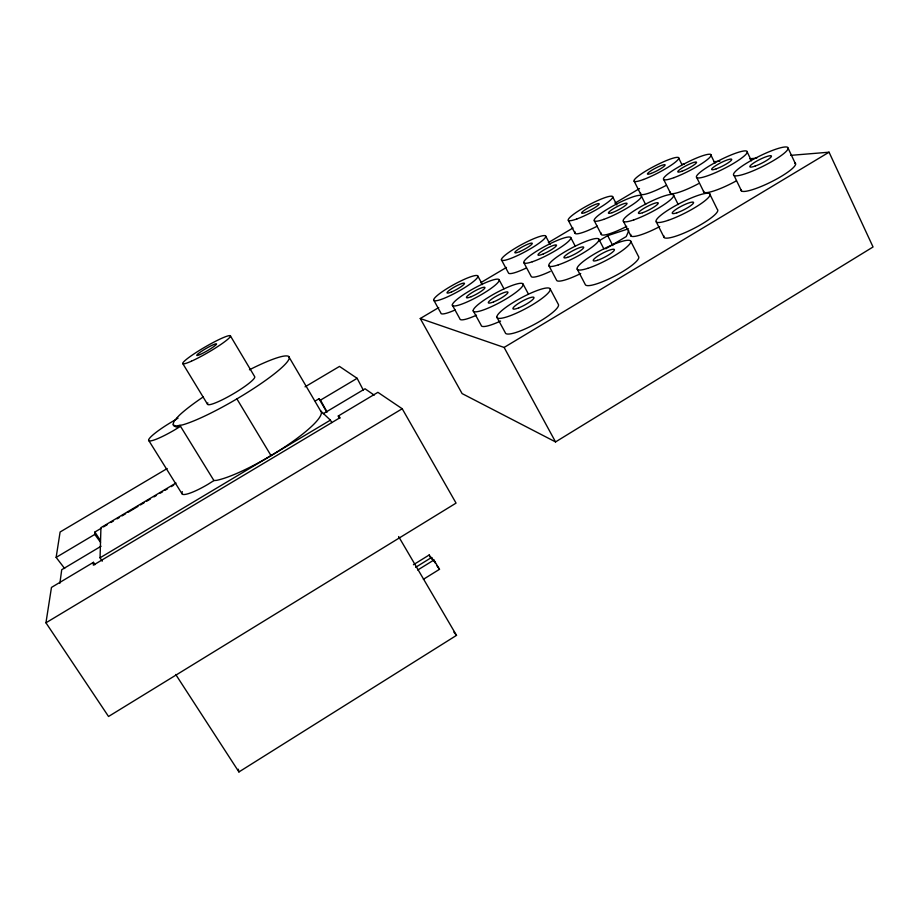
<?xml version="1.0" encoding="UTF-8"?>
<svg xmlns="http://www.w3.org/2000/svg" width="919" height="919" viewBox="0 0 919 919"><rect width="100%" height="100%" fill="white"/><g stroke="black" fill="none" stroke-linecap="round" stroke-linejoin="round"><path stroke-width="1.38" d="M102.25 561.187L100.056 557.799L100.929 527.655L176 483.015M93.462 562.325L93.324 565.174L340.064 417.651L338.261 416.02L377.893 392.333L402.212 408.748L456.054 503.107L108.534 716.487L45.95 622.795L51.464 587.425L93.462 562.325L94.841 564.726M100.539 542.267L94.783 534.41L94.898 532.032L101.044 528.368M59.896 583.243L61.722 569.711L101.021 546.265M64.663 568.516L56.139 557.396L60.103 532.009L167.178 468.541M432.424 559.637L429.184 554.996L429.334 555.57M434.779 562.187L431.516 557.5L431.999 558.786M423.372 579.315L439.5 569.309L433.871 560.039L435.491 563.381M628.768 230.692L626.253 236.551L605.77 248.773M288.715 356.526L320.593 410.862A66.547 12.521 -30.7 0 1 285.476 446.508A66.547 12.521 -30.7 0 1 216.528 480.373L213.92 480.568L208.268 484.129A28.523 5.319 -31.2 0 1 182.341 491.665M175.724 674.489L238.929 771.949L456.513 635.362L398.616 536.547M413.424 564.726L429.184 554.996M415.641 567.31L431.516 557.5M417.731 570.021L433.871 560.039M438.731 307.566L420.259 318.514L462.108 393.596L555.547 441.924L873.05 246.97L829.053 152.198L790.765 155.357M420.259 318.514L504.117 347.439L829.053 152.198M45.95 622.795L402.212 408.748M323.258 413.699L365.038 388.783L374.171 395.124M100.056 557.799L330.403 420.144L331.839 422.602M103.514 526.897L107.201 524.703M110.9 522.509L113.359 521.05M117.058 518.844L119.516 517.386M121.986 515.915L125.673 513.721M128.143 512.262L137.988 506.403M140.446 504.933L144.145 502.739M146.603 501.269L150.302 499.074M153.99 496.88L156.46 495.421M160.147 493.216L162.617 491.757M165.075 490.286L167.534 488.828M171.233 486.633L173.691 485.163M315.297 400.96L318.985 398.754L320.501 400.121L327.038 411.999M56.139 557.396L94.783 534.41M320.501 400.121L357.135 378.318L363.407 390.311M599.165 240.732L607.7 235.643L628.481 228.785M305.039 386.842L339.502 366.417L357.135 378.318M480.614 282.742L506.484 267.418M548.356 242.593L572.996 227.992M614.88 203.179L639.509 188.579M176.793 419.064L172.301 421.591A28.822 4.181 -30.8 0 0 148.648 440.373A28.822 4.181 -30.8 0 0 174.748 429.851L180.503 426.313L176.276 427.013L173.507 425.646M681.576 164.375L684.414 164.133M714.189 161.675L719.864 161.216M749.64 158.757L756.739 158.171M439.5 569.309L436.939 565.771M320.593 410.862L330.403 420.144M453.848 632.1L456.513 635.362M94.898 532.032L100.286 540.383M148.625 440.293L181.859 493.56M338.261 416.02L339.743 418.432M179.906 425.336L213.92 480.568M177.333 417.49L177.918 418.432M182.766 363.568L207.545 404.303M236.895 398.88L271.036 455.629M230.37 335.814L254.643 376.583A27.329 3.975 -30.4 0 1 230.267 395.572A27.329 3.975 -30.4 0 1 207.878 402.913M318.985 398.754L326.704 411.93M433.642 299.927L440.833 312.942A25.135 4.308 -28.9 0 0 455.123 309.956M452.286 305.028L459.845 318.767A26.594 4.813 -28.7 0 0 476.513 315.183M473.205 310.737L481.165 325.303A28.248 5.422 -28.6 0 0 500.591 321.053M496.857 317.193L505.266 332.689A30.12 6.146 -28.4 0 0 533.652 324.786A30.12 6.146 -28.4 0 0 558.465 304.591L550.171 288.922A30.201 5.801 -28.4 0 0 508.379 305.602A30.201 5.801 -28.4 0 0 512.078 315.01A30.201 5.801 -28.4 0 0 550.171 288.922M504.117 347.439L555.547 441.924M477.914 276.217A25.192 4.067 -28.9 0 1 445.187 297.871A25.192 4.067 -28.9 0 1 444.233 290.37A25.192 4.067 -28.9 0 1 477.914 276.217L482.441 284.58M499.212 279.962A26.662 4.549 -28.8 0 1 464.865 302.914A26.662 4.549 -28.8 0 1 463.187 294.873A26.662 4.549 -28.8 0 1 499.212 279.962L503.957 288.796M429.678 556.282L430.172 557.213M523.118 284.166A28.328 5.112 -28.6 0 1 487.001 308.589A28.328 5.112 -28.6 0 1 484.428 299.904A28.328 5.112 -28.6 0 1 523.118 284.166L528.368 293.977M501.429 259.824L508.414 272.851A25.066 4.227 -28.4 0 0 526.059 268.13M523.819 262.593L531.136 276.343A26.536 4.721 -28.2 0 0 550.24 271.427M548.919 265.683L556.604 280.272A28.202 5.296 -27.9 0 0 580.728 273.517M545.702 236.103A25.123 3.986 -28.4 0 1 514.008 257.125A25.123 3.986 -28.4 0 1 511.067 250.864A25.123 3.986 -28.4 0 1 545.702 236.103L550.09 244.465M577.258 269.187L585.357 284.695A30.097 5.996 -27.6 0 0 615.374 275.734A30.097 5.996 -27.6 0 0 638.533 256.562L630.549 240.893M568.287 220.284L575.053 233.311M570.733 237.516L575.328 246.349M598.82 239.101L603.875 248.923M607.7 235.643L612.812 245.603M594.294 220.778L601.371 234.54M612.536 196.551L616.798 204.914M623.438 221.341L630.859 235.93M656.315 221.961L664.115 237.481M634.202 181.284L640.761 194.323M641.198 195.69L645.643 204.535M673.328 194.736L678.211 204.558M663.748 179.584L670.594 193.358M678.452 157.54L681.978 164.719M709.583 193.656L717.279 209.337A30.189 5.824 -27 0 1 692.202 229.302A30.189 5.824 -27 0 1 663.886 235.907M696.809 177.677L703.977 192.278M710.628 154.484L714.925 163.329M734.063 175.529L741.587 191.049M747.285 152.152A28.466 4.744 -26.9 0 1 708.227 175.575A28.466 4.744 -26.9 0 1 709.996 165.535A28.466 4.744 -26.9 0 1 747.285 152.152L751.42 160.791M788.169 148.338A30.465 5.33 -26.6 0 1 746.86 173.243A30.465 5.33 -26.6 0 1 747.423 162.686A30.465 5.33 -26.6 0 1 788.169 148.338L795.601 164.11M238.285 769.192L238.929 771.949M659.716 226.568A28.248 5.169 -27.3 0 1 630.802 234.448M626.712 226.35A26.559 4.618 -27.6 0 1 601.451 233.162M597.316 226.154A25.054 4.147 -27.9 0 1 575.237 232.002M698.383 183.743A26.651 4.492 -27.1 0 1 670.365 192.163M666.482 185.247A25.123 4.044 -27.4 0 1 640.669 193.185M736.36 180.859A28.386 5.02 -26.8 0 1 703.575 191.014M794.717 162.893A30.373 5.652 -26.4 0 1 771.167 181.905A30.373 5.652 -26.4 0 1 740.967 189.716M249.428 369.783A67.259 9.776 -30.4 0 1 277.216 371.54A67.259 9.776 -30.4 0 1 182.399 424.923L175.678 426.037L172.91 424.681L174.15 421.04L179.182 415.434A67.259 9.776 -30.4 0 1 203.191 396.951M576.799 218.975A25.123 3.906 -28 0 0 612.514 197.723A25.123 3.906 -28 0 0 582.049 208.716A25.123 3.906 -28 0 0 576.799 218.975M532.308 261.766A26.605 4.457 -28.2 0 0 570.515 238.951A26.605 4.457 -28.2 0 0 539.108 249.658A26.605 4.457 -28.2 0 0 532.308 261.766M633.88 219.859A28.328 4.871 -27.4 0 0 673.581 196.034A28.328 4.871 -27.4 0 0 637.901 208.406A28.328 4.871 -27.4 0 0 633.88 219.859M667.998 220.388A30.27 5.503 -27.1 0 0 710.054 195.035A30.27 5.503 -27.1 0 0 671.088 208.234A30.27 5.503 -27.1 0 0 667.998 220.388M642.496 212.748A11.177 1.93 -27.4 0 0 658.245 203.34A11.177 1.93 -27.4 0 0 644.265 208.142A11.177 1.93 -27.4 0 0 642.496 212.748M676.866 212.817A11.947 2.171 -27.1 0 0 693.558 202.812A11.947 2.171 -27.1 0 0 678.291 207.924A11.947 2.171 -27.1 0 0 676.866 212.817M612.065 212.68A10.511 1.723 -27.7 0 0 626.976 203.811A10.511 1.723 -27.7 0 0 614.087 208.326A10.511 1.723 -27.7 0 0 612.065 212.68M603.691 219.388A26.628 4.354 -27.7 0 0 641.301 196.93A26.628 4.354 -27.7 0 0 608.412 208.567A26.628 4.354 -27.7 0 0 603.691 219.388M558.338 264.856A28.282 4.997 -28 0 0 598.717 240.629A28.282 4.997 -28 0 0 564.68 251.944A28.282 4.997 -28 0 0 558.338 264.856M587.792 268.337A30.178 5.652 -27.7 0 0 630.606 242.524A30.178 5.652 -27.7 0 0 593.502 254.529A30.178 5.652 -27.7 0 0 587.792 268.337M519.66 251.622A9.914 1.574 -28.4 0 0 532.262 243.305A9.914 1.574 -28.4 0 0 518.661 249.072A9.914 1.574 -28.4 0 0 519.66 251.622M543.278 253.931A10.5 1.758 -28.2 0 0 556.489 245.132A10.5 1.758 -28.2 0 0 541.923 251.209A10.5 1.758 -28.2 0 0 543.278 253.931M567.586 257.343A11.166 1.976 -28 0 0 583.599 247.785A11.166 1.976 -28 0 0 570.274 252.162A11.166 1.976 -28 0 0 567.586 257.343M674.018 177.643A26.72 4.239 -27.3 0 0 711.042 155.529A26.72 4.239 -27.3 0 0 676.717 168.074A26.72 4.239 -27.3 0 0 674.018 177.643M643.518 179.481A25.181 3.814 -27.5 0 0 678.704 158.539A25.181 3.814 -27.5 0 0 646.942 170.348A25.181 3.814 -27.5 0 0 643.518 179.481M584.921 212.622A9.914 1.539 -28 0 0 599.073 204.225A9.914 1.539 -28 0 0 587.138 208.498A9.914 1.539 -28 0 0 584.921 212.622M597.361 260.33A11.913 2.229 -27.7 0 0 614.351 250.14A11.913 2.229 -27.7 0 0 599.831 254.781A11.913 2.229 -27.7 0 0 597.361 260.33M681.841 171.267A10.546 1.677 -27.3 0 0 696.533 162.525A10.546 1.677 -27.3 0 0 683.07 167.407A10.546 1.677 -27.3 0 0 681.841 171.267M716.234 168.843A11.235 1.872 -26.9 0 0 731.742 159.584A11.235 1.872 -26.9 0 0 717.119 164.788A11.235 1.872 -26.9 0 0 716.234 168.843M755.039 166.109A12.027 2.102 -26.6 0 0 771.443 156.264A12.027 2.102 -26.6 0 0 755.475 161.836A12.027 2.102 -26.6 0 0 755.039 166.109M651.146 173.427A9.948 1.505 -27.5 0 0 665.092 165.156A9.948 1.505 -27.5 0 0 652.639 169.751A9.948 1.505 -27.5 0 0 651.146 173.427M471.309 296.653A10.523 1.792 -28.8 0 0 484.956 287.567A10.523 1.792 -28.8 0 0 470.827 293.379A10.523 1.792 -28.8 0 0 471.309 296.653M493.595 301.892A11.177 2.022 -28.6 0 0 507.966 292.242A11.177 2.022 -28.6 0 0 492.779 298.365A11.177 2.022 -28.6 0 0 493.595 301.892M518.81 307.831A11.924 2.286 -28.4 0 0 533.973 297.515A11.924 2.286 -28.4 0 0 517.581 303.994A11.924 2.286 -28.4 0 0 518.81 307.831M451.47 291.978A9.948 1.608 -28.9 0 0 464.474 283.42A9.948 1.608 -28.9 0 0 451.252 288.934A9.948 1.608 -28.9 0 0 451.47 291.978M200.193 354.481A11.476 1.298 -30.2 0 0 216.402 344.338A11.476 1.298 -30.2 0 0 203.26 350.185A11.476 1.298 -30.2 0 0 200.193 354.481M191.37 361.213A27.547 3.113 -30.2 0 0 230.129 336.882A27.547 3.113 -30.2 0 0 198.297 351.115A27.547 3.113 -30.2 0 0 191.37 361.213"/></g></svg>
